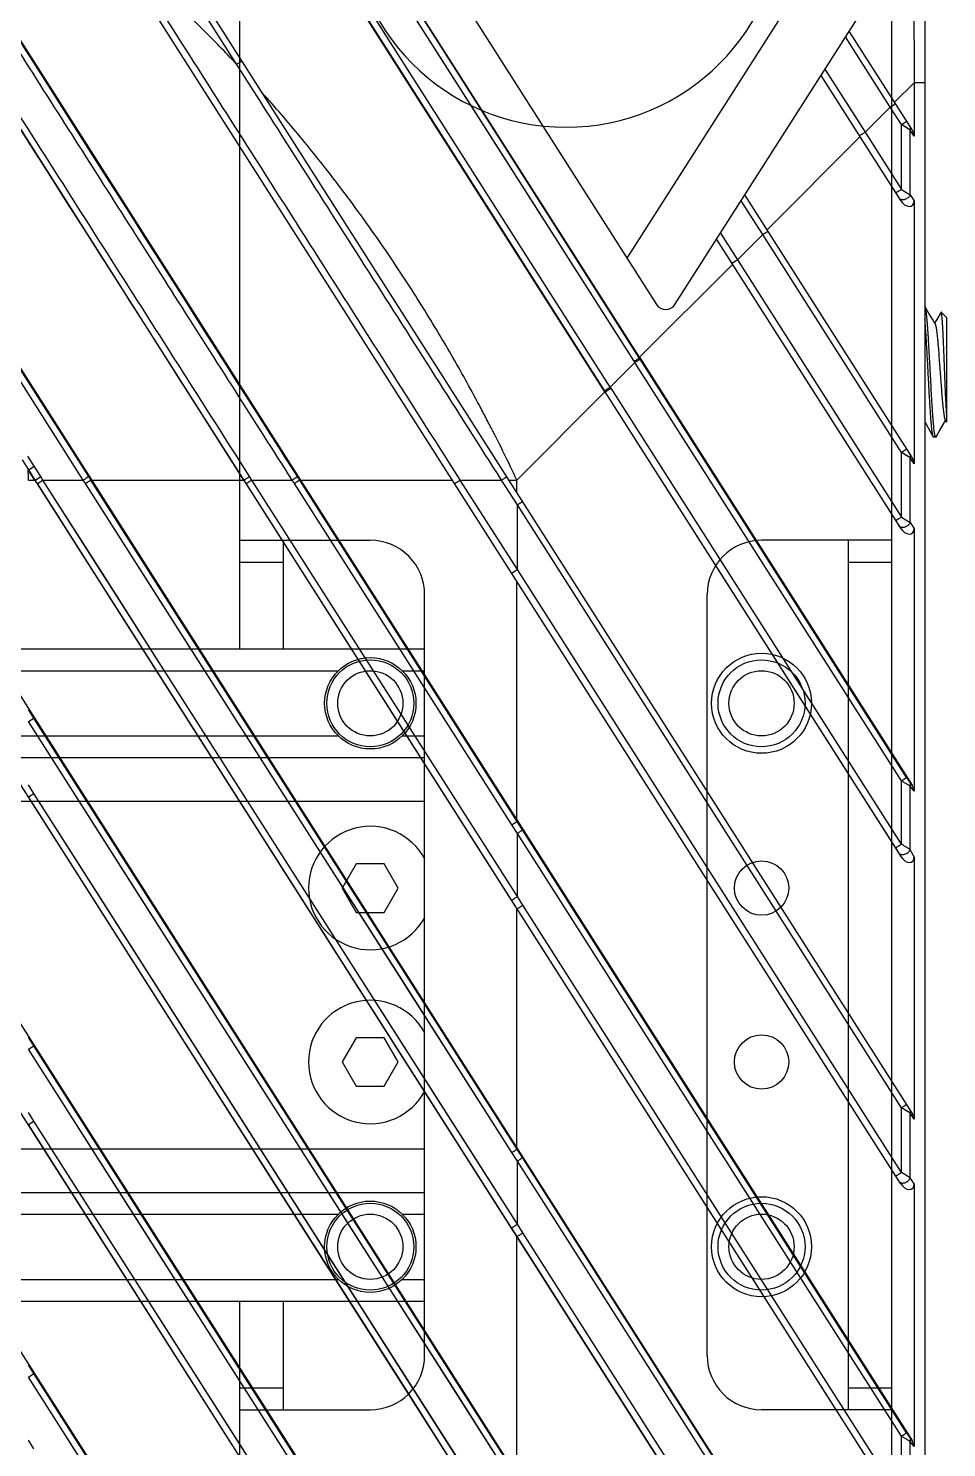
# Model space of a CAD drawing. Header units: millimetres. Extents: x 1409 to 26878, y 589 to 5187.
# Drawn here: x 17763.7 to 17806, y 2826.9 to 2892.1 of the extents above; entities that cross this region are included whole.
import ezdxf

# ---------------------------------------------------------------- set-up
doc = ezdxf.new("R2010")
doc.units = ezdxf.units.MM
doc.layers.add('02___PRT_ALL_AXES', color=7, linetype='Continuous')

# ---------------------------------------------------------------- blocks, each defined once
blk = doc.blocks.new('dfx')
at = {"color": 114, "linetype": 'Continuous', "lineweight": -3, "true_color": 0x139b48}
for p, q in [((13692.982, 8801.227), (13692.982, 8861.227)), ((13722.982, 8188.727), (13722.982, 8861.227)), ((13692.982, 8806.227), (13698.982, 8806.227)), ((13694.982, 8801.227), (13694.982, 8806.227)), ((13722.982, 8806.227), (13716.982, 8806.227)), ((13720.982, 8766.227), (13720.982, 8806.227)), ((13692.982, 8805.227), (13694.982, 8805.227)), ((13720.982, 8805.227), (13722.982, 8805.227)), ((13701.482, 8768.727), (13701.482, 8803.727)), ((13714.482, 8768.727), (13714.482, 8803.727)), ((13147.482, 8801.227), (13701.482, 8801.227)), ((13700.451, 8800.227), (13701.482, 8800.227)), ((13700.451, 8797.227), (13701.482, 8797.227)), ((13147.482, 8796.227), (13701.482, 8796.227)), ((13147.482, 8794.227), (13701.482, 8794.227)), ((13698.337, 8791.344), (13697.692, 8790.227)), ((13699.627, 8791.344), (13698.337, 8791.344)), ((13700.272, 8790.227), (13699.627, 8791.344)), ((13697.692, 8790.227), (13698.337, 8789.11)), ((13699.627, 8789.11), (13700.272, 8790.227)), ((13698.337, 8789.11), (13699.627, 8789.11)), ((13698.337, 8783.344), (13697.692, 8782.227)), ((13699.627, 8783.344), (13698.337, 8783.344)), ((13700.272, 8782.227), (13699.627, 8783.344)), ((13697.692, 8782.227), (13698.337, 8781.11)), ((13699.627, 8781.11), (13700.272, 8782.227)), ((13698.337, 8781.11), (13699.627, 8781.11)), ((13147.482, 8778.227), (13701.482, 8778.227)), ((13147.482, 8776.227), (13701.482, 8776.227)), ((13700.451, 8775.227), (13701.482, 8775.227)), ((13700.451, 8772.227), (13701.482, 8772.227)), ((13147.482, 8771.227), (13701.482, 8771.227)), ((13692.982, 8283.727), (13692.982, 8771.227)), ((13694.982, 8766.227), (13694.982, 8771.227)), ((13694.982, 8767.227), (13692.982, 8767.227)), ((13722.982, 8767.227), (13720.982, 8767.227)), ((13692.982, 8766.227), (13698.982, 8766.227)), ((13722.982, 8766.227), (13716.982, 8766.227))]:
    blk.add_line(p, q, dxfattribs=at)
for centre, radius in [((13698.982, 8798.727), 2), ((13716.982, 8798.727), 2.3), ((13716.982, 8798.727), 2), ((13698.982, 8798.727), 1.5), ((13716.982, 8798.727), 1.5), ((13698.982, 8773.727), 2), ((13716.982, 8773.727), 2.3), ((13716.982, 8773.727), 2), ((13698.982, 8773.727), 1.5), ((13716.982, 8773.727), 1.5)]:
    blk.add_circle(centre, radius, dxfattribs=at)
for centre, radius, start, end in [((13707.982, 8835.227), 10, 180, 0), ((13698.982, 8803.727), 2.5, 0, 90), ((13716.982, 8803.727), 2.5, 90, 180), ((13698.982, 8768.727), 2.5, 270, 0), ((13716.982, 8768.727), 2.5, 180, 270)]:
    blk.add_arc(centre, radius, start, end, dxfattribs=at)
at = {"layer": '02___PRT_ALL_AXES', "color": 114, "linetype": 'Continuous', "lineweight": -3, "true_color": 0x139b48}
for p, q in [((13151.451, 8800.227), (13697.512, 8800.227)), ((13151.451, 8797.227), (13697.512, 8797.227)), ((13151.451, 8775.227), (13697.512, 8775.227)), ((13151.451, 8772.227), (13697.512, 8772.227))]:
    blk.add_line(p, q, dxfattribs=at)
for centre, radius in [((13698.982, 8798.727), 2.1), ((13716.982, 8790.227), 1.25), ((13716.982, 8782.227), 1.25), ((13698.982, 8773.727), 2.1)]:
    blk.add_circle(centre, radius, dxfattribs=at)
for centre in [(13698.982, 8790.227), (13698.982, 8782.227)]:
    blk.add_arc(centre, 2.84, 28.08421, 331.91579, dxfattribs=at)
blk = doc.blocks.new('*U69')
blk.add_blockref('dfx', (-13416.982, -8530.477))
blk = doc.blocks.new('*U70')
at = {"color": 0, "linetype": 'ByBlock', "lineweight": -2, "transparency": 16777216}
blk.add_blockref('*U69', (2400, 0), dxfattribs=at)
blk = doc.blocks.new('1111')
at = {"color": 7, "linetype": 'Continuous'}
for p, q in [((16602.781, 7051.634), (16602.781, 6714.134)), ((16501.831, 7050.956), (16602.197, 6893.412)), ((16511.435, 7050.956), (16602.197, 6908.488)), ((16521.039, 7050.956), (16602.197, 6923.563)), ((16530.643, 7050.956), (16602.197, 6938.638)), ((16540.247, 7050.956), (16602.197, 6953.714)), ((16509.037, 7050.624), (16601.677, 6905.209)), ((16518.641, 7050.624), (16601.677, 6920.285)), ((16537.849, 7050.624), (16601.677, 6950.435)), ((16570.281, 7037.615), (16590.438, 7005.975)), ((16571.457, 6997.906), (16549.494, 7032.382)), ((16573.917, 6998.067), (16553.024, 7030.861)), ((16589.644, 7003.529), (16574.028, 7028.042)), ((16589.655, 7003.551), (16574.048, 7028.05)), ((16589.407, 7003.369), (16574.119, 7027.362)), ((16582.231, 7014.631), (16574.119, 7027.362)), ((16602.276, 7025.833), (16602.282, 7016.178)), ((16588.31, 7002.182), (16573.889, 7024.815)), ((16588.044, 7002.02), (16573.779, 7024.412)), ((16583.531, 7009.104), (16573.779, 7024.412)), ((16588.062, 7001.958), (16573.784, 7024.37)), ((16589.081, 7008.105), (16598.585, 7023.023)), ((16585.991, 7009.264), (16578.403, 7021.175)), ((16601.659, 6965.538), (16566.745, 7020.343)), ((16571.12, 7017.032), (16568.977, 7020.395)), ((16602.181, 6968.814), (16569.293, 7020.437)), ((16591.281, 7005.975), (16600.504, 7020.451)), ((16601.19, 7015.061), (16599.129, 7018.294)), ((16602.181, 7014.04), (16599.3, 7018.562)), ((16562.028, 7016.728), (16561.312, 7017.853)), ((16598.181, 7016.806), (16600.031, 7013.902)), ((16562.768, 7015.566), (16562.028, 7016.728)), ((16597.996, 7016.515), (16601.659, 7010.765)), ((16602.282, 7016.178), (16601.388, 7015.284)), ((16602.781, 7016.178), (16602.282, 7016.178)), ((16602.282, 7016.178), (16602.282, 7013.726)), ((16563.488, 7014.436), (16562.768, 7015.566)), ((16601.19, 7015.061), (16600.031, 7013.902)), ((16601.704, 7014.254), (16601.19, 7015.061)), ((16564.188, 7013.337), (16563.488, 7014.436)), ((16585.819, 7009), (16582.231, 7014.631)), ((16602.009, 7014.062), (16601.704, 7014.254)), ((16601.704, 7011.276), (16601.704, 7014.254)), ((16601.793, 7014.198), (16601.704, 7014.254)), ((16601.875, 7014.147), (16601.793, 7014.198)), ((16601.947, 7014.101), (16601.875, 7014.147)), ((16561.867, 7012.96), (16561.517, 7013.51)), ((16599.795, 7013.691), (16595.522, 7009.418)), ((16600.031, 7013.902), (16601.704, 7011.276)), ((16602.009, 7014.062), (16601.947, 7014.101)), ((16602.107, 7014.001), (16602.009, 7014.062)), ((16602.107, 7011.023), (16602.107, 7014.001)), ((16602.282, 7013.726), (16602.107, 7014.001)), ((16562.23, 7012.391), (16561.867, 7012.96)), ((16564.878, 7012.254), (16564.188, 7013.337)), ((16562.58, 7011.842), (16562.23, 7012.391)), ((16565.567, 7011.173), (16564.878, 7012.254)), ((16562.891, 7011.353), (16562.58, 7011.842)), ((16563.174, 7010.909), (16562.891, 7011.353)), ((16563.446, 7010.481), (16563.174, 7010.909)), ((16566.262, 7010.083), (16565.567, 7011.173)), ((16602.181, 6998.965), (16594.498, 7011.024)), ((16601.704, 7011.276), (16602.107, 7011.023)), ((16602.107, 7011.023), (16602.282, 7010.749)), ((16563.724, 7010.046), (16563.446, 7010.481)), ((16595.323, 7009.194), (16594.328, 7010.757)), ((16602.282, 7010.749), (16602.282, 6998.651)), ((16564.011, 7009.595), (16563.724, 7010.046)), ((16564.306, 7009.132), (16564.011, 7009.595)), ((16566.948, 7009.005), (16566.262, 7010.083)), ((16564.597, 7008.675), (16564.306, 7009.132)), ((16567.588, 7008), (16566.948, 7009.005)), ((16588.044, 7002.02), (16583.531, 7009.104)), ((16589.407, 7003.369), (16585.819, 7009)), ((16589.644, 7003.529), (16585.991, 7009.264)), ((16593.194, 7008.977), (16601.659, 6995.689)), ((16593.379, 7009.268), (16594.164, 7008.036)), ((16595.323, 7009.194), (16594.164, 7008.036)), ((16601.704, 6999.179), (16595.323, 7009.194)), ((16564.874, 7008.241), (16564.597, 7008.675)), ((16565.14, 7007.822), (16564.874, 7008.241)), ((16565.407, 7007.404), (16565.14, 7007.822)), ((16568.155, 7007.111), (16567.588, 7008)), ((16593.928, 7007.824), (16589.655, 7003.551)), ((16594.164, 7008.036), (16601.704, 6996.201)), ((16565.683, 7006.971), (16565.407, 7007.404)), ((16565.972, 7006.517), (16565.683, 7006.971)), ((16568.667, 7006.306), (16568.155, 7007.111)), ((16566.27, 7006.049), (16565.972, 7006.517)), ((16566.567, 7005.582), (16566.27, 7006.049)), ((16569.163, 7005.528), (16568.667, 7006.306)), ((16602.796, 7005.871), (16602.781, 7005.884)), ((16602.951, 7005.603), (16602.796, 7005.871)), ((16566.856, 7005.13), (16566.567, 7005.582)), ((16567.133, 7004.694), (16566.856, 7005.13)), ((16569.662, 7004.746), (16569.163, 7005.528)), ((16603.125, 7005.303), (16602.951, 7005.603)), ((16603.251, 7005.087), (16603.125, 7005.303)), ((16603.334, 7005.298), (16603.231, 7005.121)), ((16603.525, 7005.626), (16603.334, 7005.298)), ((16603.781, 7005.384), (16603.535, 7005.63)), ((16603.781, 7005.384), (16603.781, 7000.56)), ((16567.407, 7004.264), (16567.133, 7004.694)), ((16570.161, 7003.962), (16569.662, 7004.746)), ((16567.687, 7003.825), (16567.407, 7004.264)), ((16567.981, 7003.363), (16567.687, 7003.825)), ((16570.653, 7003.19), (16570.161, 7003.962)), ((16568.293, 7002.874), (16567.981, 7003.363)), ((16571.12, 7002.456), (16570.653, 7003.19)), ((16589.442, 7003.313), (16588.31, 7002.182)), ((16589.442, 7003.313), (16589.407, 7003.369)), ((16601.704, 6984.066), (16589.442, 7003.313)), ((16589.655, 7003.551), (16589.644, 7003.529)), ((16589.68, 7003.473), (16589.644, 7003.529)), ((16589.655, 7003.551), (16602.197, 6983.865)), ((16601.941, 6984.226), (16589.68, 7003.473)), ((16564.063, 6997.906), (16560.923, 7002.833)), ((16564.313, 6998.067), (16561.175, 7002.993)), ((16568.614, 7002.369), (16568.293, 7002.874)), ((16571.546, 7001.788), (16571.12, 7002.456)), ((16568.933, 7001.869), (16568.614, 7002.369)), ((16569.241, 7001.385), (16568.933, 7001.869)), ((16571.922, 7001.198), (16571.546, 7001.788)), ((16588.062, 7001.958), (16584.01, 6997.906)), ((16588.079, 7001.965), (16588.044, 7002.02)), ((16588.062, 7001.958), (16588.079, 7001.965)), ((16588.062, 7001.958), (16601.677, 6980.586)), ((16601.437, 6980.997), (16588.079, 7001.965)), ((16588.346, 7002.126), (16588.31, 7002.182)), ((16601.704, 6981.158), (16588.346, 7002.126)), ((16569.533, 7000.926), (16569.241, 7001.385)), ((16572.255, 7000.674), (16571.922, 7001.198)), ((16569.81, 7000.493), (16569.533, 7000.926)), ((16570.318, 6999.695), (16569.81, 7000.493)), ((16572.556, 7000.202), (16572.255, 7000.674)), ((16602.781, 7000.56), (16602.834, 7000.469)), ((16602.834, 7000.469), (16603.008, 7000.169)), ((16603.451, 7000.164), (16603.625, 7000.464)), ((16603.625, 7000.464), (16603.731, 7000.646)), ((16603.711, 7000.68), (16603.781, 7000.56)), ((16573.09, 6999.365), (16572.556, 7000.202)), ((16603.008, 7000.169), (16603.166, 6999.896)), ((16603.181, 6999.884), (16603.166, 6999.896)), ((16603.316, 6999.931), (16603.281, 6999.884)), ((16603.316, 6999.931), (16603.451, 7000.164)), ((16570.551, 6999.329), (16570.318, 6999.695)), ((16570.971, 6998.67), (16570.551, 6999.329)), ((16573.326, 6998.994), (16573.09, 6999.365)), ((16602.009, 6998.987), (16601.704, 6999.179)), ((16601.704, 6996.201), (16601.704, 6999.179)), ((16601.793, 6999.123), (16601.704, 6999.179)), ((16561.552, 6998.381), (16561.261, 6998.837)), ((16561.804, 6998.541), (16561.513, 6998.997)), ((16561.552, 6998.381), (16561.804, 6998.541)), ((16562.106, 6998.067), (16561.804, 6998.541)), ((16571.313, 6998.133), (16570.971, 6998.67)), ((16573.735, 6998.352), (16573.326, 6998.994)), ((16601.875, 6999.071), (16601.793, 6999.123)), ((16601.947, 6999.026), (16601.875, 6999.071)), ((16602.009, 6998.987), (16601.947, 6999.026)), ((16602.107, 6998.926), (16602.009, 6998.987)), ((16602.107, 6995.948), (16602.107, 6998.926)), ((16602.282, 6998.651), (16602.107, 6998.926)), ((16561.83, 6997.906), (16561.534, 6998.372)), ((16561.538, 6997.906), (16561.83, 6997.906)), ((16561.854, 6997.906), (16561.552, 6998.381)), ((16561.83, 6997.906), (16561.854, 6997.906)), ((16561.83, 6997.906), (16601.677, 6935.36)), ((16561.854, 6997.906), (16562.106, 6998.067)), ((16583.768, 6963.505), (16561.854, 6997.906)), ((16561.956, 6997.746), (16562.209, 6997.906)), ((16562.209, 6997.906), (16562.106, 6998.067)), ((16562.209, 6997.906), (16564.063, 6997.906)), ((16584.035, 6963.667), (16562.209, 6997.906)), ((16565.052, 6993.446), (16562.209, 6997.906)), ((16564.165, 6997.746), (16564.063, 6997.906)), ((16564.415, 6997.906), (16564.313, 6998.067)), ((16564.415, 6997.906), (16564.313, 6998.067)), ((16564.439, 6997.906), (16564.415, 6997.906)), ((16570.835, 6987.829), (16564.415, 6997.906)), ((16584.022, 6967.128), (16564.415, 6997.906)), ((16564.439, 6997.906), (16571.434, 6997.906)), ((16571.457, 6997.906), (16571.313, 6998.133)), ((16571.434, 6997.906), (16571.457, 6997.906)), ((16571.56, 6997.745), (16571.457, 6997.906)), ((16571.818, 6997.906), (16571.716, 6998.067)), ((16571.818, 6997.906), (16573.672, 6997.906)), ((16584.035, 6978.742), (16571.818, 6997.906)), ((16573.775, 6997.746), (16573.672, 6997.906)), ((16573.917, 6998.067), (16573.735, 6998.352)), ((16574.019, 6997.906), (16573.917, 6998.067)), ((16574.043, 6997.906), (16574.019, 6997.906)), ((16584.022, 6982.203), (16574.019, 6997.906)), ((16574.043, 6997.906), (16581.039, 6997.906)), ((16581.407, 6997.906), (16583.306, 6997.906)), ((16584.035, 6993.785), (16581.407, 6997.906)), ((16584.035, 6996.763), (16583.306, 6997.906)), ((16583.647, 6997.906), (16584.01, 6997.906)), ((16584.01, 6997.337), (16584.01, 6997.906)), ((16564.798, 6993.285), (16561.956, 6997.746)), ((16583.784, 6966.968), (16564.165, 6997.746)), ((16567.523, 6992.478), (16564.165, 6997.746)), ((16583.768, 6978.581), (16571.56, 6997.745)), ((16583.784, 6982.043), (16573.775, 6997.746)), ((16584.035, 6993.785), (16584.035, 6996.763)), ((16601.704, 6969.028), (16584.035, 6996.763)), ((16601.704, 6996.201), (16602.107, 6995.948)), ((16602.107, 6995.948), (16602.282, 6995.673)), ((16602.282, 6995.673), (16602.282, 6983.599)), ((16567.383, 6989.227), (16564.798, 6993.285)), ((16567.639, 6989.387), (16565.052, 6993.446)), ((16601.704, 6966.05), (16584.035, 6993.785)), ((16584.01, 6982.261), (16584.01, 6993.242)), ((16573.427, 6983.216), (16567.523, 6992.478)), ((16574.718, 6978.282), (16567.639, 6989.387)), ((16574.457, 6978.121), (16567.383, 6989.227)), ((16576.356, 6979.161), (16570.835, 6987.829)), ((16561.79, 6986.952), (16561.538, 6987.347)), ((16561.538, 6986.791), (16561.79, 6986.952)), ((16566.986, 6978.245), (16561.538, 6986.791)), ((16583.784, 6951.893), (16561.538, 6986.791)), ((16584.022, 6952.053), (16561.79, 6986.952)), ((16564.642, 6982.475), (16561.79, 6986.952)), ((16561.79, 6983.487), (16561.538, 6983.883)), ((16561.538, 6983.327), (16561.79, 6983.487)), ((16584.035, 6948.591), (16561.79, 6983.487)), ((16564.686, 6978.945), (16561.79, 6983.487)), ((16601.704, 6981.158), (16601.704, 6984.066)), ((16602.197, 6983.865), (16602.102, 6983.988)), ((16602.107, 6980.891), (16602.107, 6983.828)), ((16602.282, 6983.599), (16602.107, 6983.828)), ((16583.768, 6948.43), (16561.538, 6983.327)), ((16567.063, 6974.653), (16561.538, 6983.327)), ((16578.714, 6974.922), (16573.427, 6983.216)), ((16572.012, 6970.905), (16564.642, 6982.475)), ((16584.01, 6982.261), (16584.022, 6982.203)), ((16584.272, 6981.81), (16584.022, 6982.203)), ((16584.035, 6981.65), (16583.784, 6982.043)), ((16584.035, 6978.742), (16584.035, 6981.65)), ((16601.704, 6953.916), (16584.035, 6981.65)), ((16601.941, 6954.076), (16584.272, 6981.81)), ((16602.282, 6980.571), (16602.107, 6980.891)), ((16601.677, 6980.586), (16601.598, 6980.73)), ((16602.282, 6980.571), (16602.282, 6968.5)), ((16569.776, 6970.959), (16564.686, 6978.945)), ((16581.463, 6971.144), (16576.356, 6979.161)), ((16571.767, 6970.745), (16566.986, 6978.245)), ((16581.651, 6967.407), (16574.718, 6978.282)), ((16584.021, 6978.185), (16583.768, 6978.581)), ((16584.287, 6978.346), (16584.035, 6978.742)), ((16601.704, 6951.007), (16584.287, 6978.346)), ((16579.086, 6970.855), (16574.457, 6978.121)), ((16584.01, 6978.167), (16584.021, 6978.185)), ((16584.01, 6967.186), (16584.01, 6978.167)), ((16601.437, 6950.846), (16584.021, 6978.185)), ((16574.266, 6963.346), (16567.063, 6974.653)), ((16583.784, 6966.968), (16578.714, 6974.922)), ((16561.79, 6971.876), (16561.538, 6972.272)), ((16561.538, 6971.716), (16561.79, 6971.876)), ((16566.986, 6963.17), (16561.538, 6971.716)), ((16583.784, 6936.817), (16561.538, 6971.716)), ((16567.234, 6963.33), (16561.79, 6971.876)), ((16584.022, 6936.977), (16561.79, 6971.876)), ((16584.022, 6967.128), (16581.463, 6971.144)), ((16576.893, 6959.795), (16569.776, 6970.959)), ((16576.516, 6963.295), (16571.767, 6970.745)), ((16576.758, 6963.455), (16572.012, 6970.905)), ((16583.768, 6963.505), (16579.086, 6970.855)), ((16561.79, 6968.412), (16561.538, 6968.807)), ((16602.009, 6968.836), (16601.704, 6969.028)), ((16601.704, 6966.05), (16601.704, 6969.028)), ((16601.793, 6968.972), (16601.704, 6969.028)), ((16601.875, 6968.921), (16601.793, 6968.972)), ((16601.947, 6968.875), (16601.875, 6968.921)), ((16602.009, 6968.836), (16601.947, 6968.875)), ((16602.107, 6968.775), (16602.009, 6968.836)), ((16602.107, 6965.797), (16602.107, 6968.775)), ((16602.282, 6968.5), (16602.107, 6968.775)), ((16561.538, 6968.251), (16561.79, 6968.412)), ((16583.768, 6933.355), (16561.538, 6968.251)), ((16564.432, 6963.709), (16561.538, 6968.251)), ((16584.035, 6933.516), (16561.79, 6968.412)), ((16567.319, 6959.738), (16561.79, 6968.412)), ((16584.035, 6963.667), (16581.651, 6967.407)), ((16584.01, 6967.186), (16584.022, 6967.128)), ((16584.035, 6966.575), (16583.784, 6966.968)), ((16584.272, 6966.735), (16584.022, 6967.128)), ((16584.035, 6963.667), (16584.035, 6966.575)), ((16601.704, 6938.84), (16584.035, 6966.575)), ((16601.941, 6939), (16584.272, 6966.735)), ((16602.107, 6965.797), (16601.704, 6966.05)), ((16602.282, 6965.522), (16602.107, 6965.797)), ((16602.282, 6965.522), (16602.282, 6953.448)), ((16567.063, 6959.578), (16564.432, 6963.709)), ((16572.012, 6955.83), (16567.234, 6963.33)), ((16578.987, 6955.936), (16574.266, 6963.346)), ((16581.292, 6955.803), (16576.516, 6963.295)), ((16581.531, 6955.963), (16576.758, 6963.455)), ((16584.021, 6963.109), (16583.768, 6963.505)), ((16584.287, 6963.27), (16584.035, 6963.667)), ((16601.704, 6935.932), (16584.287, 6963.27)), ((16571.767, 6955.67), (16566.986, 6963.17)), ((16584.01, 6963.091), (16584.021, 6963.109)), ((16584.01, 6952.11), (16584.01, 6963.091)), ((16601.437, 6935.771), (16584.021, 6963.109)), ((16574.266, 6948.27), (16567.063, 6959.578)), ((16572.152, 6952.157), (16567.319, 6959.738)), ((16581.599, 6952.412), (16576.893, 6959.795)), ((16561.79, 6956.801), (16561.538, 6957.197)), ((16561.538, 6956.64), (16561.79, 6956.801)), ((16584.022, 6921.902), (16561.79, 6956.801)), ((16564.642, 6952.324), (16561.79, 6956.801)), ((16566.986, 6948.095), (16561.538, 6956.64)), ((16583.784, 6921.742), (16561.538, 6956.64)), ((16576.516, 6948.219), (16571.767, 6955.67)), ((16576.758, 6948.379), (16572.012, 6955.83)), ((16583.768, 6948.43), (16578.987, 6955.936)), ((16583.784, 6951.893), (16581.292, 6955.803)), ((16584.022, 6952.053), (16581.531, 6955.963)), ((16561.79, 6953.336), (16561.538, 6953.732)), ((16601.704, 6951.007), (16601.704, 6953.916)), ((16602.197, 6953.714), (16602.102, 6953.837)), ((16602.282, 6953.448), (16602.107, 6953.677)), ((16602.107, 6950.74), (16602.107, 6953.677))]:
    blk.add_line(p, q, dxfattribs=at)
for centre, radius, start, end in [((16590.859, 7006.244), 0.5, 212.5, 327.5), ((16537.294, 6997.908), 24.244, 359.99493, 1.09587)]:
    blk.add_arc(centre, radius, start, end, dxfattribs=at)
for centre, major_axis, ratio, start_param, end_param in [((16601.92, 7013.891), (-0.264, 0.384), 0.642651, -2.389365, -1.624536), ((16601.92, 7010.913), (-0.264, 0.384), 0.642651, 1.517057, 3.893821), ((16601.92, 6998.816), (-0.264, 0.384), 0.642651, -2.389365, -1.624536), ((16601.92, 6995.838), (-0.264, 0.384), 0.642651, 1.517057, 3.893821), ((16601.92, 6983.736), (-0.278, 0.337), 0.685856, -2.447355, -1.747542), ((16601.92, 6980.763), (-0.253, 0.43), 0.601104, -4.65481, -2.346373), ((16601.92, 6968.665), (-0.264, 0.384), 0.642651, -2.389365, -1.624536), ((16601.92, 6965.687), (-0.264, 0.384), 0.642651, 1.517057, 3.893821), ((16601.92, 6953.586), (-0.278, 0.337), 0.685856, -2.447355, -1.747542)]:
    blk.add_ellipse(centre, major_axis=major_axis, ratio=ratio, start_param=start_param, end_param=end_param, dxfattribs=at)
for points, knots in [([(16571.716, 6998.067), (16570.8, 6999.504), (16568.968, 7002.378), (16566.221, 7006.69), (16563.474, 7011.001), (16560.728, 7015.313), (16557.982, 7019.625), (16554.321, 7025.373), (16551.576, 7029.683), (16549.746, 7032.557)], [0, 0, 0, 0, 0.125015, 0.250035, 0.375056, 0.500076, 0.625089, 0.750088, 1, 1, 1, 1]), ([(16573.672, 6997.906), (16571.93, 7000.64), (16569.317, 7004.741), (16565.833, 7010.209), (16563.22, 7014.31), (16560.608, 7018.412), (16557.126, 7023.88), (16554.514, 7027.98), (16552.774, 7030.713)], [0, 0, 0, 0, 0.250021, 0.375037, 0.500053, 0.625064, 0.750065, 1, 1, 1, 1]), ([(16581.407, 6997.906), (16579.027, 7001.641), (16574.267, 7009.112), (16569.507, 7016.583), (16567.127, 7020.319)], [0, 0, 0, 0, 0.499973, 1, 1, 1, 1]), ([(16571.12, 7017.032), (16570.856, 7017.312), (16570.391, 7017.798), (16569.715, 7018.483), (16568.895, 7019.294), (16568.268, 7019.891), (16567.846, 7020.284)], [0, 0, 0, 0, 0.25, 0.437502, 0.625004, 1, 1, 1, 1]), ([(16571.12, 7017.032), (16571.136, 7017.042), (16571.167, 7017.062), (16571.206, 7017.086), (16571.235, 7017.105), (16571.256, 7017.118), (16571.275, 7017.13), (16571.293, 7017.141), (16571.309, 7017.151), (16571.323, 7017.16), (16571.333, 7017.167), (16571.341, 7017.171), (16571.346, 7017.174), (16571.35, 7017.177), (16571.354, 7017.179), (16571.357, 7017.181), (16571.36, 7017.183), (16571.361, 7017.184), (16571.363, 7017.185), (16571.363, 7017.185), (16571.364, 7017.185), (16571.364, 7017.186), (16571.364, 7017.186), (16571.365, 7017.186), (16571.365, 7017.186)], [0, 0, 0, 0, 0.196907, 0.385286, 0.474052, 0.558133, 0.63675, 0.70916, 0.774714, 0.832793, 0.882881, 0.904778, 0.924503, 0.942016, 0.957281, 0.97026, 0.980918, 0.989231, 0.992504, 0.995186, 0.997276, 0.998774, 0.999678, 1, 1, 1, 1]), ([(16583.306, 6997.906), (16581.275, 7001.093), (16577.212, 7007.468), (16573.151, 7013.843), (16571.12, 7017.032)], [0, 0, 0, 0, 0.499959, 1, 1, 1, 1]), ([(16584.01, 6997.906), (16583.82, 6998.31), (16583.433, 6999.113), (16582.931, 7000.108), (16582.52, 7000.899), (16582.103, 7001.687), (16581.569, 7002.665), (16580.908, 7003.827), (16580.226, 7004.978), (16579.524, 7006.116), (16578.561, 7007.617), (16577.307, 7009.46), (16575.721, 7011.615), (16574.054, 7013.708), (16572.89, 7015.059), (16572.296, 7015.724)], [0, 0, 0, 0, 0.062493, 0.12499, 0.15624, 0.18749, 0.249988, 0.312486, 0.374985, 0.437486, 0.499988, 0.624988, 0.74999, 0.874994, 1, 1, 1, 1]), ([(16601.19, 7015.061), (16601.206, 7015.071), (16601.237, 7015.091), (16601.282, 7015.12), (16601.317, 7015.144), (16601.343, 7015.161), (16601.36, 7015.172), (16601.375, 7015.183), (16601.389, 7015.192), (16601.401, 7015.201), (16601.41, 7015.208), (16601.417, 7015.213), (16601.421, 7015.216), (16601.424, 7015.218), (16601.426, 7015.219), (16601.427, 7015.221), (16601.428, 7015.222), (16601.428, 7015.222), (16601.428, 7015.222)], [0, 0, 0, 0, 0.196965, 0.385213, 0.557811, 0.636283, 0.708546, 0.773962, 0.831919, 0.88191, 0.923472, 0.956239, 0.969238, 0.979938, 0.988324, 0.994402, 0.99821, 1, 1, 1, 1]), ([(16601.704, 7014.254), (16601.72, 7014.264), (16601.751, 7014.284), (16601.796, 7014.313), (16601.831, 7014.337), (16601.857, 7014.354), (16601.874, 7014.365), (16601.89, 7014.376), (16601.903, 7014.385), (16601.915, 7014.394), (16601.925, 7014.401), (16601.931, 7014.406), (16601.936, 7014.409), (16601.938, 7014.411), (16601.94, 7014.412), (16601.941, 7014.414), (16601.942, 7014.414), (16601.942, 7014.415), (16601.942, 7014.415)], [0, 0, 0, 0, 0.196965, 0.385213, 0.557811, 0.636283, 0.708546, 0.773962, 0.831919, 0.88191, 0.923472, 0.956239, 0.969238, 0.979938, 0.988324, 0.994402, 0.99821, 1, 1, 1, 1]), ([(16602.107, 7014.001), (16602.113, 7014.015), (16602.122, 7014.044), (16602.126, 7014.087), (16602.121, 7014.127), (16602.11, 7014.152), (16602.103, 7014.162)], [0, 0, 0, 0, 0.277177, 0.533061, 0.771506, 1, 1, 1, 1]), ([(16600.031, 7013.902), (16600.014, 7013.891), (16599.981, 7013.87), (16599.939, 7013.844), (16599.907, 7013.825), (16599.885, 7013.811), (16599.864, 7013.798), (16599.845, 7013.786), (16599.827, 7013.776), (16599.811, 7013.766), (16599.797, 7013.758), (16599.786, 7013.752), (16599.778, 7013.747), (16599.772, 7013.745), (16599.769, 7013.743), (16599.767, 7013.742), (16599.765, 7013.741), (16599.764, 7013.741), (16599.763, 7013.741), (16599.763, 7013.741)], [0, 0, 0, 0, 0.192507, 0.378902, 0.467383, 0.551547, 0.630534, 0.703523, 0.769793, 0.828658, 0.87954, 0.921915, 0.955367, 0.968646, 0.979578, 0.988145, 0.994348, 0.998221, 1, 1, 1, 1]), ([(16601.704, 7011.276), (16601.687, 7011.265), (16601.654, 7011.244), (16601.612, 7011.218), (16601.58, 7011.198), (16601.558, 7011.185), (16601.537, 7011.172), (16601.518, 7011.16), (16601.5, 7011.149), (16601.484, 7011.14), (16601.47, 7011.132), (16601.459, 7011.126), (16601.451, 7011.121), (16601.445, 7011.118), (16601.442, 7011.117), (16601.44, 7011.116), (16601.438, 7011.115), (16601.437, 7011.115), (16601.436, 7011.115), (16601.436, 7011.115)], [0, 0, 0, 0, 0.192507, 0.378902, 0.467383, 0.551547, 0.630534, 0.703523, 0.769793, 0.828658, 0.879541, 0.921915, 0.955367, 0.968646, 0.979578, 0.988145, 0.994348, 0.998221, 1, 1, 1, 1]), ([(16602.107, 7011.023), (16602.096, 7010.999), (16602.068, 7010.951), (16602.009, 7010.89), (16601.937, 7010.84), (16601.87, 7010.81), (16601.815, 7010.796), (16601.763, 7010.789), (16601.713, 7010.791), (16601.668, 7010.804), (16601.639, 7010.819), (16601.615, 7010.838), (16601.602, 7010.854), (16601.597, 7010.862)], [0, 0, 0, 0, 0.126758, 0.264209, 0.406553, 0.546898, 0.614349, 0.679007, 0.797934, 0.852288, 0.903522, 0.952419, 1, 1, 1, 1]), ([(16595.323, 7009.194), (16595.339, 7009.205), (16595.37, 7009.225), (16595.415, 7009.254), (16595.45, 7009.277), (16595.476, 7009.294), (16595.493, 7009.306), (16595.509, 7009.316), (16595.522, 7009.326), (16595.534, 7009.334), (16595.544, 7009.341), (16595.551, 7009.346), (16595.555, 7009.349), (16595.557, 7009.351), (16595.559, 7009.353), (16595.56, 7009.354), (16595.561, 7009.355), (16595.561, 7009.356), (16595.561, 7009.356)], [0, 0, 0, 0, 0.196965, 0.385213, 0.557811, 0.636283, 0.708546, 0.773962, 0.831919, 0.88191, 0.923472, 0.956239, 0.969238, 0.979938, 0.988324, 0.994402, 0.99821, 1, 1, 1, 1]), ([(16594.164, 7008.036), (16594.147, 7008.025), (16594.114, 7008.004), (16594.073, 7007.978), (16594.041, 7007.958), (16594.018, 7007.944), (16593.997, 7007.931), (16593.978, 7007.92), (16593.96, 7007.909), (16593.944, 7007.9), (16593.931, 7007.892), (16593.919, 7007.885), (16593.911, 7007.881), (16593.906, 7007.878), (16593.903, 7007.876), (16593.9, 7007.875), (16593.898, 7007.875), (16593.897, 7007.874), (16593.896, 7007.874), (16593.896, 7007.874)], [0, 0, 0, 0, 0.192507, 0.378902, 0.467383, 0.551547, 0.630534, 0.703523, 0.769793, 0.828658, 0.87954, 0.921915, 0.955367, 0.968646, 0.979578, 0.988145, 0.994348, 0.998221, 1, 1, 1, 1]), ([(16603.258, 6999.914), (16603.256, 6999.922), (16603.25, 6999.938), (16603.243, 6999.967), (16603.236, 7000.002), (16603.229, 7000.042), (16603.222, 7000.089), (16603.212, 7000.162), (16603.199, 7000.267), (16603.185, 7000.409), (16603.171, 7000.572), (16603.156, 7000.754), (16603.142, 7000.954), (16603.128, 7001.169), (16603.108, 7001.483), (16603.084, 7001.9), (16603.055, 7002.422), (16603.027, 7002.96), (16602.999, 7003.494), (16602.975, 7003.93), (16602.955, 7004.265), (16602.941, 7004.5), (16602.926, 7004.722), (16602.912, 7004.928), (16602.898, 7005.118), (16602.883, 7005.289), (16602.869, 7005.441), (16602.855, 7005.571), (16602.842, 7005.666), (16602.832, 7005.731), (16602.825, 7005.77), (16602.818, 7005.804), (16602.811, 7005.832), (16602.805, 7005.851), (16602.8, 7005.864), (16602.797, 7005.869), (16602.796, 7005.871)], [0, 0, 0, 0, 0.003944, 0.008867, 0.014771, 0.02165, 0.029496, 0.038298, 0.0587, 0.082695, 0.1101, 0.140686, 0.174211, 0.210397, 0.24895, 0.33187, 0.420255, 0.511204, 0.60173, 0.688864, 0.730256, 0.769744, 0.807001, 0.841723, 0.873624, 0.902447, 0.927956, 0.949948, 0.968252, 0.975975, 0.982732, 0.988512, 0.99331, 0.997131, 0.998682, 1, 1, 1, 1]), ([(16603.155, 6999.924), (16603.153, 6999.931), (16603.148, 6999.946), (16603.143, 6999.97), (16603.137, 6999.998), (16603.129, 7000.043), (16603.119, 7000.108), (16603.107, 7000.198), (16603.096, 7000.303), (16603.084, 7000.421), (16603.072, 7000.553), (16603.056, 7000.753), (16603.037, 7001.03), (16603.014, 7001.391), (16602.991, 7001.783), (16602.967, 7002.2), (16602.944, 7002.631), (16602.921, 7003.068), (16602.898, 7003.501), (16602.875, 7003.92), (16602.852, 7004.318), (16602.829, 7004.684), (16602.806, 7005.012), (16602.79, 7005.216), (16602.781, 7005.311)], [0, 0, 0, 0, 0.003872, 0.008452, 0.01374, 0.019733, 0.033815, 0.050644, 0.07013, 0.092181, 0.11668, 0.143495, 0.203504, 0.270928, 0.344327, 0.42213, 0.50267, 0.584219, 0.66503, 0.74337, 0.817559, 0.886009, 0.947259, 1, 1, 1, 1]), ([(16603.251, 7005.087), (16603.253, 7005.083), (16603.259, 7005.072), (16603.266, 7005.052), (16603.273, 7005.029), (16603.28, 7005.001), (16603.287, 7004.969), (16603.297, 7004.917), (16603.309, 7004.843), (16603.324, 7004.741), (16603.338, 7004.625), (16603.352, 7004.494), (16603.366, 7004.35), (16603.381, 7004.194), (16603.4, 7003.966), (16603.424, 7003.661), (16603.453, 7003.279), (16603.481, 7002.884), (16603.509, 7002.488), (16603.538, 7002.106), (16603.562, 7001.801), (16603.581, 7001.573), (16603.596, 7001.417), (16603.61, 7001.273), (16603.624, 7001.143), (16603.638, 7001.026), (16603.653, 7000.925), (16603.665, 7000.85), (16603.675, 7000.799), (16603.682, 7000.767), (16603.689, 7000.739), (16603.696, 7000.715), (16603.703, 7000.696), (16603.709, 7000.685), (16603.711, 7000.68)], [0, 0, 0, 0, 0.003671, 0.008271, 0.013817, 0.020315, 0.02776, 0.036147, 0.055694, 0.078812, 0.105335, 0.135051, 0.167724, 0.203096, 0.240876, 0.322432, 0.409751, 0.499999, 0.590248, 0.677567, 0.759123, 0.796903, 0.832274, 0.864949, 0.894663, 0.921187, 0.944306, 0.963851, 0.97224, 0.979685, 0.986181, 0.991726, 0.996326, 1, 1, 1, 1]), ([(16603.535, 7005.63), (16603.534, 7005.63), (16603.533, 7005.631), (16603.532, 7005.632), (16603.531, 7005.632), (16603.53, 7005.632), (16603.528, 7005.631), (16603.526, 7005.629), (16603.525, 7005.628), (16603.525, 7005.626)], [0, 0, 0, 0, 0.126281, 0.234428, 0.332529, 0.431198, 0.540894, 0.66942, 1, 1, 1, 1]), ([(16603.781, 7000.971), (16603.775, 7001.061), (16603.764, 7001.255), (16603.748, 7001.565), (16603.732, 7001.911), (16603.717, 7002.283), (16603.701, 7002.672), (16603.686, 7003.069), (16603.671, 7003.463), (16603.655, 7003.847), (16603.64, 7004.21), (16603.627, 7004.497), (16603.617, 7004.71), (16603.609, 7004.855), (16603.602, 7004.99), (16603.594, 7005.113), (16603.587, 7005.224), (16603.58, 7005.323), (16603.572, 7005.408), (16603.566, 7005.471), (16603.561, 7005.514), (16603.557, 7005.541), (16603.553, 7005.565), (16603.55, 7005.585), (16603.546, 7005.602), (16603.543, 7005.614), (16603.539, 7005.623), (16603.537, 7005.628), (16603.535, 7005.629), (16603.535, 7005.63)], [0, 0, 0, 0, 0.057846, 0.125026, 0.199753, 0.280166, 0.364257, 0.449971, 0.535255, 0.618101, 0.696591, 0.768944, 0.80231, 0.833552, 0.8625, 0.889005, 0.912921, 0.934127, 0.952519, 0.968003, 0.974633, 0.980513, 0.985639, 0.990006, 0.993612, 0.996464, 0.998577, 0.99937, 1, 1, 1, 1]), ([(16589.407, 7003.369), (16589.422, 7003.378), (16589.451, 7003.397), (16589.494, 7003.425), (16589.533, 7003.451), (16589.568, 7003.474), (16589.594, 7003.491), (16589.611, 7003.503), (16589.621, 7003.511), (16589.63, 7003.517), (16589.636, 7003.522), (16589.641, 7003.526), (16589.644, 7003.528), (16589.644, 7003.529)], [0, 0, 0, 0, 0.186782, 0.366132, 0.532176, 0.679598, 0.803612, 0.855563, 0.900227, 0.937253, 0.966355, 0.987307, 1, 1, 1, 1]), ([(16589.442, 7003.313), (16589.457, 7003.323), (16589.487, 7003.342), (16589.529, 7003.37), (16589.569, 7003.395), (16589.603, 7003.419), (16589.629, 7003.436), (16589.646, 7003.448), (16589.657, 7003.455), (16589.665, 7003.462), (16589.672, 7003.467), (16589.676, 7003.47), (16589.679, 7003.473), (16589.68, 7003.473)], [0, 0, 0, 0, 0.186782, 0.366131, 0.532175, 0.679595, 0.803609, 0.85556, 0.900224, 0.93725, 0.966352, 0.987305, 1, 1, 1, 1]), ([(16588.044, 7002.02), (16588.044, 7002.021), (16588.045, 7002.021), (16588.049, 7002.022), (16588.054, 7002.025), (16588.062, 7002.029), (16588.072, 7002.035), (16588.085, 7002.042), (16588.105, 7002.054), (16588.134, 7002.071), (16588.173, 7002.095), (16588.216, 7002.122), (16588.263, 7002.151), (16588.294, 7002.171), (16588.31, 7002.182)], [0, 0, 0, 0, 0.005231, 0.012589, 0.033669, 0.063117, 0.100673, 0.146013, 0.198735, 0.324335, 0.472945, 0.63916, 0.81702, 1, 1, 1, 1]), ([(16588.079, 7001.965), (16588.08, 7001.965), (16588.081, 7001.965), (16588.084, 7001.967), (16588.09, 7001.969), (16588.098, 7001.974), (16588.108, 7001.979), (16588.12, 7001.986), (16588.14, 7001.998), (16588.169, 7002.016), (16588.208, 7002.04), (16588.252, 7002.067), (16588.298, 7002.096), (16588.33, 7002.116), (16588.346, 7002.126)], [0, 0, 0, 0, 0.005231, 0.012589, 0.033669, 0.063117, 0.100673, 0.146013, 0.198735, 0.324335, 0.472945, 0.63916, 0.81702, 1, 1, 1, 1]), ([(16603.166, 6999.896), (16603.164, 6999.9), (16603.16, 6999.909), (16603.157, 6999.919), (16603.155, 6999.924)], [0, 0, 0, 0, 0.439393, 1, 1, 1, 1]), ([(16603.281, 6999.884), (16603.28, 6999.884), (16603.278, 6999.884), (16603.275, 6999.886), (16603.272, 6999.888), (16603.268, 6999.893), (16603.263, 6999.902), (16603.26, 6999.91), (16603.258, 6999.914)], [0, 0, 0, 0, 0.072323, 0.15229, 0.245629, 0.355976, 0.635328, 1, 1, 1, 1]), ([(16601.704, 6999.179), (16601.72, 6999.189), (16601.751, 6999.209), (16601.796, 6999.238), (16601.831, 6999.261), (16601.857, 6999.278), (16601.874, 6999.29), (16601.89, 6999.3), (16601.903, 6999.31), (16601.915, 6999.318), (16601.925, 6999.325), (16601.931, 6999.33), (16601.936, 6999.333), (16601.938, 6999.335), (16601.94, 6999.337), (16601.941, 6999.338), (16601.942, 6999.339), (16601.942, 6999.34), (16601.942, 6999.34)], [0, 0, 0, 0, 0.196965, 0.385213, 0.557811, 0.636283, 0.708546, 0.773962, 0.831919, 0.88191, 0.923472, 0.956239, 0.969238, 0.979938, 0.988324, 0.994402, 0.99821, 1, 1, 1, 1]), ([(16602.107, 6998.926), (16602.113, 6998.94), (16602.122, 6998.968), (16602.126, 6999.012), (16602.121, 6999.052), (16602.11, 6999.076), (16602.103, 6999.087)], [0, 0, 0, 0, 0.277177, 0.533061, 0.771506, 1, 1, 1, 1]), ([(16561.534, 6998.372), (16561.536, 6998.374), (16561.542, 6998.378), (16561.548, 6998.38), (16561.552, 6998.381)], [0, 0, 0, 0, 0.49177, 1, 1, 1, 1]), ([(16564.063, 6997.906), (16564.093, 6997.926), (16564.137, 6997.954), (16564.194, 6997.99), (16564.231, 6998.014), (16564.262, 6998.033), (16564.286, 6998.049), (16564.302, 6998.06), (16564.31, 6998.065), (16564.313, 6998.067)], [0, 0, 0, 0, 0.364125, 0.530362, 0.678384, 0.803125, 0.900341, 0.966721, 1, 1, 1, 1]), ([(16564.165, 6997.746), (16564.195, 6997.765), (16564.24, 6997.793), (16564.296, 6997.83), (16564.333, 6997.853), (16564.364, 6997.873), (16564.388, 6997.888), (16564.404, 6997.899), (16564.413, 6997.904), (16564.415, 6997.906)], [0, 0, 0, 0, 0.364136, 0.530373, 0.678392, 0.803129, 0.900342, 0.966721, 1, 1, 1, 1]), ([(16571.457, 6997.906), (16571.458, 6997.907), (16571.461, 6997.908), (16571.467, 6997.912), (16571.475, 6997.916), (16571.484, 6997.922), (16571.496, 6997.929), (16571.515, 6997.941), (16571.543, 6997.958), (16571.581, 6997.982), (16571.624, 6998.009), (16571.669, 6998.037), (16571.7, 6998.057), (16571.716, 6998.067)], [0, 0, 0, 0, 0.012421, 0.033359, 0.062647, 0.100017, 0.145149, 0.197651, 0.322837, 0.47118, 0.637443, 0.815834, 1, 1, 1, 1]), ([(16571.56, 6997.745), (16571.561, 6997.746), (16571.564, 6997.748), (16571.569, 6997.751), (16571.577, 6997.755), (16571.587, 6997.761), (16571.599, 6997.768), (16571.618, 6997.78), (16571.646, 6997.797), (16571.684, 6997.821), (16571.726, 6997.848), (16571.772, 6997.876), (16571.803, 6997.896), (16571.818, 6997.906)], [0, 0, 0, 0, 0.012423, 0.033362, 0.06265, 0.100022, 0.145155, 0.197659, 0.322847, 0.471192, 0.637454, 0.815841, 1, 1, 1, 1]), ([(16573.672, 6997.906), (16573.688, 6997.916), (16573.718, 6997.935), (16573.761, 6997.963), (16573.802, 6997.989), (16573.837, 6998.013), (16573.864, 6998.03), (16573.882, 6998.042), (16573.892, 6998.049), (16573.901, 6998.055), (16573.908, 6998.06), (16573.913, 6998.064), (16573.916, 6998.066), (16573.917, 6998.067)], [0, 0, 0, 0, 0.186042, 0.365161, 0.53133, 0.679077, 0.803472, 0.855592, 0.90039, 0.9375, 0.966621, 0.987505, 1, 1, 1, 1]), ([(16573.775, 6997.746), (16573.79, 6997.756), (16573.82, 6997.775), (16573.863, 6997.803), (16573.904, 6997.829), (16573.939, 6997.852), (16573.966, 6997.87), (16573.984, 6997.882), (16573.994, 6997.889), (16574.003, 6997.895), (16574.01, 6997.9), (16574.015, 6997.903), (16574.018, 6997.905), (16574.019, 6997.906)], [0, 0, 0, 0, 0.18605, 0.365172, 0.531339, 0.679084, 0.803475, 0.855593, 0.90039, 0.937498, 0.966619, 0.987504, 1, 1, 1, 1]), ([(16581.141, 6997.745), (16581.141, 6997.745), (16581.142, 6997.745), (16581.143, 6997.745), (16581.145, 6997.746), (16581.147, 6997.747), (16581.15, 6997.749), (16581.154, 6997.751), (16581.158, 6997.753), (16581.165, 6997.757), (16581.175, 6997.763), (16581.189, 6997.771), (16581.204, 6997.78), (16581.222, 6997.79), (16581.241, 6997.802), (16581.262, 6997.815), (16581.285, 6997.829), (16581.316, 6997.849), (16581.357, 6997.874), (16581.391, 6997.896), (16581.407, 6997.906)], [0, 0, 0, 0, 0.001673, 0.005495, 0.011663, 0.0202, 0.031105, 0.044358, 0.059923, 0.077759, 0.120083, 0.170917, 0.229737, 0.29597, 0.368933, 0.44791, 0.532084, 0.620602, 0.807165, 1, 1, 1, 1]), ([(16583.306, 6997.906), (16583.322, 6997.916), (16583.353, 6997.936), (16583.398, 6997.966), (16583.433, 6997.989), (16583.459, 6998.006), (16583.476, 6998.018), (16583.492, 6998.028), (16583.506, 6998.038), (16583.517, 6998.046), (16583.527, 6998.053), (16583.534, 6998.058), (16583.538, 6998.061), (16583.54, 6998.063), (16583.542, 6998.065), (16583.543, 6998.066), (16583.544, 6998.067), (16583.544, 6998.067), (16583.544, 6998.067)], [0, 0, 0, 0, 0.196914, 0.385151, 0.557764, 0.636251, 0.708531, 0.773964, 0.831939, 0.881945, 0.923519, 0.956294, 0.969294, 0.979993, 0.988376, 0.994447, 0.998242, 1, 1, 1, 1]), ([(16584.035, 6996.763), (16584.051, 6996.773), (16584.082, 6996.793), (16584.127, 6996.822), (16584.162, 6996.845), (16584.188, 6996.862), (16584.205, 6996.874), (16584.221, 6996.884), (16584.234, 6996.894), (16584.246, 6996.902), (16584.256, 6996.909), (16584.262, 6996.914), (16584.267, 6996.917), (16584.269, 6996.919), (16584.271, 6996.921), (16584.272, 6996.922), (16584.273, 6996.923), (16584.273, 6996.924), (16584.273, 6996.924)], [0, 0, 0, 0, 0.196965, 0.385213, 0.557811, 0.636283, 0.708546, 0.773962, 0.831919, 0.88191, 0.923472, 0.956239, 0.969238, 0.979938, 0.988324, 0.994402, 0.99821, 1, 1, 1, 1]), ([(16601.704, 6996.201), (16601.687, 6996.19), (16601.654, 6996.169), (16601.612, 6996.143), (16601.58, 6996.123), (16601.558, 6996.109), (16601.537, 6996.096), (16601.518, 6996.085), (16601.5, 6996.074), (16601.484, 6996.065), (16601.47, 6996.057), (16601.459, 6996.05), (16601.451, 6996.046), (16601.445, 6996.043), (16601.442, 6996.042), (16601.44, 6996.04), (16601.438, 6996.04), (16601.437, 6996.039), (16601.436, 6996.039), (16601.436, 6996.04)], [0, 0, 0, 0, 0.192507, 0.378902, 0.467383, 0.551547, 0.630534, 0.703523, 0.769793, 0.828658, 0.879541, 0.921915, 0.955367, 0.968646, 0.979578, 0.988145, 0.994348, 0.998221, 1, 1, 1, 1]), ([(16602.107, 6995.948), (16602.096, 6995.924), (16602.068, 6995.876), (16602.009, 6995.815), (16601.937, 6995.765), (16601.87, 6995.735), (16601.815, 6995.721), (16601.763, 6995.714), (16601.713, 6995.716), (16601.668, 6995.729), (16601.639, 6995.743), (16601.615, 6995.763), (16601.602, 6995.778), (16601.597, 6995.787)], [0, 0, 0, 0, 0.126758, 0.264209, 0.406553, 0.546898, 0.614349, 0.679007, 0.797934, 0.852288, 0.903522, 0.952419, 1, 1, 1, 1]), ([(16583.767, 6993.624), (16583.767, 6993.623), (16583.768, 6993.623), (16583.769, 6993.624), (16583.771, 6993.624), (16583.773, 6993.626), (16583.776, 6993.627), (16583.782, 6993.63), (16583.79, 6993.634), (16583.801, 6993.641), (16583.815, 6993.649), (16583.831, 6993.658), (16583.849, 6993.669), (16583.868, 6993.68), (16583.889, 6993.693), (16583.911, 6993.707), (16583.943, 6993.727), (16583.985, 6993.753), (16584.018, 6993.774), (16584.035, 6993.785)], [0, 0, 0, 0, 0.001779, 0.005652, 0.011855, 0.020422, 0.031354, 0.044633, 0.078085, 0.12046, 0.171342, 0.230207, 0.296477, 0.369466, 0.448453, 0.532617, 0.621098, 0.807493, 1, 1, 1, 1]), ([(16601.704, 6984.066), (16601.719, 6984.076), (16601.748, 6984.095), (16601.791, 6984.122), (16601.83, 6984.148), (16601.865, 6984.171), (16601.891, 6984.189), (16601.908, 6984.201), (16601.918, 6984.208), (16601.927, 6984.214), (16601.934, 6984.219), (16601.938, 6984.223), (16601.941, 6984.225), (16601.941, 6984.226)], [0, 0, 0, 0, 0.186782, 0.366131, 0.532175, 0.679595, 0.803609, 0.85556, 0.900224, 0.93725, 0.966352, 0.987305, 1, 1, 1, 1]), ([(16602.102, 6983.988), (16602.096, 6983.996), (16602.084, 6984.013), (16602.058, 6984.049), (16602.024, 6984.099), (16601.983, 6984.162), (16601.955, 6984.205), (16601.941, 6984.226)], [0, 0, 0, 0, 0.103408, 0.218747, 0.468859, 0.73184, 1, 1, 1, 1]), ([(16602.107, 6983.828), (16602.094, 6983.834), (16602.067, 6983.849), (16602.025, 6983.873), (16601.978, 6983.9), (16601.927, 6983.93), (16601.873, 6983.962), (16601.799, 6984.007), (16601.742, 6984.042), (16601.704, 6984.066)], [0, 0, 0, 0, 0.090397, 0.195428, 0.312456, 0.43902, 0.572905, 0.712149, 1, 1, 1, 1]), ([(16602.107, 6983.828), (16602.112, 6983.842), (16602.119, 6983.87), (16602.122, 6983.912), (16602.117, 6983.952), (16602.108, 6983.977), (16602.102, 6983.988)], [0, 0, 0, 0, 0.271855, 0.527736, 0.769173, 1, 1, 1, 1]), ([(16583.784, 6982.043), (16583.799, 6982.053), (16583.829, 6982.072), (16583.871, 6982.1), (16583.911, 6982.125), (16583.946, 6982.149), (16583.971, 6982.166), (16583.988, 6982.178), (16583.999, 6982.185), (16584.007, 6982.192), (16584.014, 6982.197), (16584.019, 6982.2), (16584.021, 6982.203), (16584.022, 6982.203)], [0, 0, 0, 0, 0.186765, 0.36611, 0.532157, 0.679586, 0.803609, 0.855564, 0.900231, 0.937259, 0.966361, 0.987311, 1, 1, 1, 1]), ([(16584.035, 6981.65), (16584.05, 6981.66), (16584.079, 6981.679), (16584.122, 6981.706), (16584.161, 6981.732), (16584.196, 6981.755), (16584.222, 6981.773), (16584.239, 6981.785), (16584.249, 6981.792), (16584.258, 6981.798), (16584.265, 6981.803), (16584.269, 6981.807), (16584.272, 6981.809), (16584.272, 6981.81)], [0, 0, 0, 0, 0.186782, 0.366131, 0.532175, 0.679595, 0.803609, 0.85556, 0.900224, 0.93725, 0.966352, 0.987305, 1, 1, 1, 1]), ([(16601.437, 6980.997), (16601.438, 6980.997), (16601.439, 6980.997), (16601.442, 6980.999), (16601.448, 6981.001), (16601.456, 6981.006), (16601.466, 6981.011), (16601.478, 6981.018), (16601.498, 6981.03), (16601.527, 6981.048), (16601.566, 6981.072), (16601.61, 6981.099), (16601.656, 6981.128), (16601.688, 6981.148), (16601.704, 6981.158)], [0, 0, 0, 0, 0.005231, 0.012589, 0.033669, 0.063117, 0.100673, 0.146013, 0.198735, 0.324335, 0.472945, 0.63916, 0.81702, 1, 1, 1, 1]), ([(16601.598, 6980.73), (16601.587, 6980.75), (16601.562, 6980.793), (16601.523, 6980.859), (16601.481, 6980.927), (16601.452, 6980.974), (16601.437, 6980.997)], [0, 0, 0, 0, 0.226755, 0.475744, 0.735416, 1, 1, 1, 1]), ([(16601.598, 6980.73), (16601.604, 6980.722), (16601.618, 6980.709), (16601.643, 6980.693), (16601.672, 6980.682), (16601.717, 6980.672), (16601.78, 6980.672), (16601.858, 6980.69), (16601.936, 6980.723), (16602.007, 6980.769), (16602.066, 6980.825), (16602.096, 6980.869), (16602.107, 6980.891)], [0, 0, 0, 0, 0.045713, 0.093827, 0.145197, 0.200355, 0.321964, 0.456539, 0.598535, 0.740949, 0.876692, 1, 1, 1, 1]), ([(16602.107, 6980.891), (16602.095, 6980.9), (16602.068, 6980.919), (16602.026, 6980.948), (16601.979, 6980.98), (16601.929, 6981.013), (16601.875, 6981.048), (16601.8, 6981.097), (16601.743, 6981.134), (16601.704, 6981.158)], [0, 0, 0, 0, 0.093828, 0.200628, 0.318136, 0.444256, 0.577126, 0.71505, 1, 1, 1, 1]), ([(16583.768, 6978.581), (16583.769, 6978.581), (16583.77, 6978.581), (16583.773, 6978.583), (16583.779, 6978.585), (16583.787, 6978.59), (16583.797, 6978.595), (16583.809, 6978.602), (16583.829, 6978.614), (16583.858, 6978.632), (16583.897, 6978.655), (16583.941, 6978.682), (16583.987, 6978.712), (16584.019, 6978.732), (16584.035, 6978.742)], [0, 0, 0, 0, 0.005231, 0.012589, 0.033669, 0.063117, 0.100673, 0.146013, 0.198735, 0.324335, 0.472945, 0.63916, 0.81702, 1, 1, 1, 1]), ([(16584.021, 6978.185), (16584.021, 6978.185), (16584.022, 6978.185), (16584.026, 6978.187), (16584.031, 6978.189), (16584.039, 6978.194), (16584.049, 6978.199), (16584.061, 6978.206), (16584.082, 6978.218), (16584.111, 6978.235), (16584.15, 6978.259), (16584.193, 6978.286), (16584.24, 6978.315), (16584.271, 6978.336), (16584.287, 6978.346)], [0, 0, 0, 0, 0.005231, 0.012589, 0.033669, 0.063117, 0.100673, 0.146013, 0.198735, 0.324335, 0.472945, 0.63916, 0.81702, 1, 1, 1, 1]), ([(16601.704, 6969.028), (16601.72, 6969.038), (16601.751, 6969.058), (16601.796, 6969.087), (16601.831, 6969.11), (16601.857, 6969.128), (16601.874, 6969.139), (16601.89, 6969.15), (16601.903, 6969.159), (16601.915, 6969.167), (16601.925, 6969.174), (16601.931, 6969.179), (16601.936, 6969.183), (16601.938, 6969.185), (16601.94, 6969.186), (16601.941, 6969.188), (16601.942, 6969.188), (16601.942, 6969.189), (16601.942, 6969.189)], [0, 0, 0, 0, 0.196965, 0.385213, 0.557811, 0.636283, 0.708546, 0.773962, 0.831919, 0.88191, 0.923472, 0.956239, 0.969238, 0.979938, 0.988324, 0.994402, 0.99821, 1, 1, 1, 1]), ([(16602.107, 6968.775), (16602.113, 6968.789), (16602.122, 6968.818), (16602.126, 6968.861), (16602.121, 6968.901), (16602.11, 6968.925), (16602.103, 6968.936)], [0, 0, 0, 0, 0.277177, 0.533061, 0.771506, 1, 1, 1, 1]), ([(16583.784, 6966.968), (16583.799, 6966.978), (16583.829, 6966.997), (16583.871, 6967.024), (16583.911, 6967.05), (16583.946, 6967.073), (16583.971, 6967.091), (16583.988, 6967.103), (16583.999, 6967.11), (16584.007, 6967.116), (16584.014, 6967.121), (16584.019, 6967.125), (16584.021, 6967.127), (16584.022, 6967.128)], [0, 0, 0, 0, 0.186765, 0.36611, 0.532157, 0.679586, 0.803609, 0.855564, 0.900231, 0.937259, 0.966361, 0.987311, 1, 1, 1, 1]), ([(16584.035, 6966.575), (16584.05, 6966.584), (16584.079, 6966.603), (16584.122, 6966.631), (16584.161, 6966.657), (16584.196, 6966.68), (16584.222, 6966.697), (16584.239, 6966.709), (16584.249, 6966.717), (16584.258, 6966.723), (16584.265, 6966.728), (16584.269, 6966.732), (16584.272, 6966.734), (16584.272, 6966.735)], [0, 0, 0, 0, 0.186782, 0.366131, 0.532175, 0.679595, 0.803609, 0.85556, 0.900224, 0.93725, 0.966352, 0.987305, 1, 1, 1, 1]), ([(16601.436, 6965.889), (16601.436, 6965.889), (16601.437, 6965.889), (16601.438, 6965.889), (16601.44, 6965.89), (16601.442, 6965.891), (16601.445, 6965.892), (16601.451, 6965.895), (16601.459, 6965.9), (16601.47, 6965.906), (16601.484, 6965.914), (16601.5, 6965.923), (16601.518, 6965.934), (16601.537, 6965.946), (16601.558, 6965.959), (16601.58, 6965.972), (16601.612, 6965.992), (16601.654, 6966.018), (16601.687, 6966.039), (16601.704, 6966.05)], [0, 0, 0, 0, 0.001779, 0.005652, 0.011855, 0.020422, 0.031354, 0.044633, 0.078085, 0.12046, 0.171342, 0.230207, 0.296477, 0.369466, 0.448453, 0.532617, 0.621098, 0.807493, 1, 1, 1, 1]), ([(16601.597, 6965.636), (16601.602, 6965.628), (16601.615, 6965.612), (16601.639, 6965.593), (16601.668, 6965.578), (16601.713, 6965.565), (16601.763, 6965.563), (16601.815, 6965.57), (16601.87, 6965.584), (16601.937, 6965.614), (16602.009, 6965.664), (16602.068, 6965.725), (16602.096, 6965.773), (16602.107, 6965.797)], [0, 0, 0, 0, 0.047582, 0.096478, 0.147713, 0.202067, 0.320994, 0.385652, 0.453103, 0.593448, 0.735791, 0.873242, 1, 1, 1, 1]), ([(16583.768, 6963.505), (16583.769, 6963.506), (16583.77, 6963.506), (16583.773, 6963.507), (16583.779, 6963.51), (16583.787, 6963.514), (16583.797, 6963.52), (16583.809, 6963.527), (16583.829, 6963.539), (16583.858, 6963.556), (16583.897, 6963.58), (16583.941, 6963.607), (16583.987, 6963.636), (16584.019, 6963.656), (16584.035, 6963.667)], [0, 0, 0, 0, 0.005231, 0.012589, 0.033669, 0.063117, 0.100673, 0.146013, 0.198735, 0.324335, 0.472945, 0.63916, 0.81702, 1, 1, 1, 1]), ([(16584.021, 6963.109), (16584.021, 6963.109), (16584.022, 6963.11), (16584.026, 6963.111), (16584.031, 6963.114), (16584.039, 6963.118), (16584.049, 6963.124), (16584.061, 6963.131), (16584.082, 6963.143), (16584.111, 6963.16), (16584.15, 6963.184), (16584.193, 6963.211), (16584.24, 6963.24), (16584.271, 6963.26), (16584.287, 6963.27)], [0, 0, 0, 0, 0.005231, 0.012589, 0.033669, 0.063117, 0.100673, 0.146013, 0.198735, 0.324335, 0.472945, 0.63916, 0.81702, 1, 1, 1, 1]), ([(16601.704, 6953.916), (16601.719, 6953.925), (16601.748, 6953.944), (16601.791, 6953.972), (16601.83, 6953.998), (16601.865, 6954.021), (16601.891, 6954.038), (16601.908, 6954.05), (16601.918, 6954.057), (16601.927, 6954.064), (16601.934, 6954.069), (16601.938, 6954.072), (16601.941, 6954.075), (16601.941, 6954.076)], [0, 0, 0, 0, 0.186782, 0.366131, 0.532175, 0.679595, 0.803609, 0.85556, 0.900224, 0.93725, 0.966352, 0.987305, 1, 1, 1, 1]), ([(16602.107, 6953.677), (16602.094, 6953.684), (16602.067, 6953.698), (16602.025, 6953.722), (16601.978, 6953.749), (16601.927, 6953.779), (16601.873, 6953.811), (16601.799, 6953.857), (16601.742, 6953.892), (16601.704, 6953.916)], [0, 0, 0, 0, 0.090397, 0.195428, 0.312456, 0.43902, 0.572905, 0.712149, 1, 1, 1, 1]), ([(16602.102, 6953.837), (16602.096, 6953.845), (16602.084, 6953.862), (16602.058, 6953.899), (16602.024, 6953.948), (16601.983, 6954.011), (16601.955, 6954.054), (16601.941, 6954.076)], [0, 0, 0, 0, 0.103408, 0.218747, 0.468859, 0.73184, 1, 1, 1, 1]), ([(16602.107, 6953.677), (16602.112, 6953.691), (16602.119, 6953.719), (16602.122, 6953.761), (16602.117, 6953.801), (16602.108, 6953.826), (16602.102, 6953.837)], [0, 0, 0, 0, 0.271855, 0.527736, 0.769173, 1, 1, 1, 1])]:
    blk.add_open_spline(points, degree=3, knots=knots, dxfattribs=at)
at = {"layer": '02___PRT_ALL_AXES', "color": 7, "linetype": 'Continuous'}
blk.add_line((16603.281, 6999.884), (16603.181, 6999.884), dxfattribs=at)
blk = doc.blocks.new('*U147')
blk.add_blockref('1111', (-16308.281, -6888.884))
blk = doc.blocks.new('*U148')
at = {"color": 0, "linetype": 'ByBlock', "lineweight": -2, "transparency": 16777216}
blk.add_blockref('*U147', (2400, 337.5), dxfattribs=at)

msp = doc.modelspace()

# ---------------------------------------------------------------- block references
for name, p in [('*U148', (15110.4576, 2424.8499)), ('*U70', (15097.4439, 2592.8499))]:
    msp.add_blockref(name, p)

doc.saveas('drawing.dxf')
